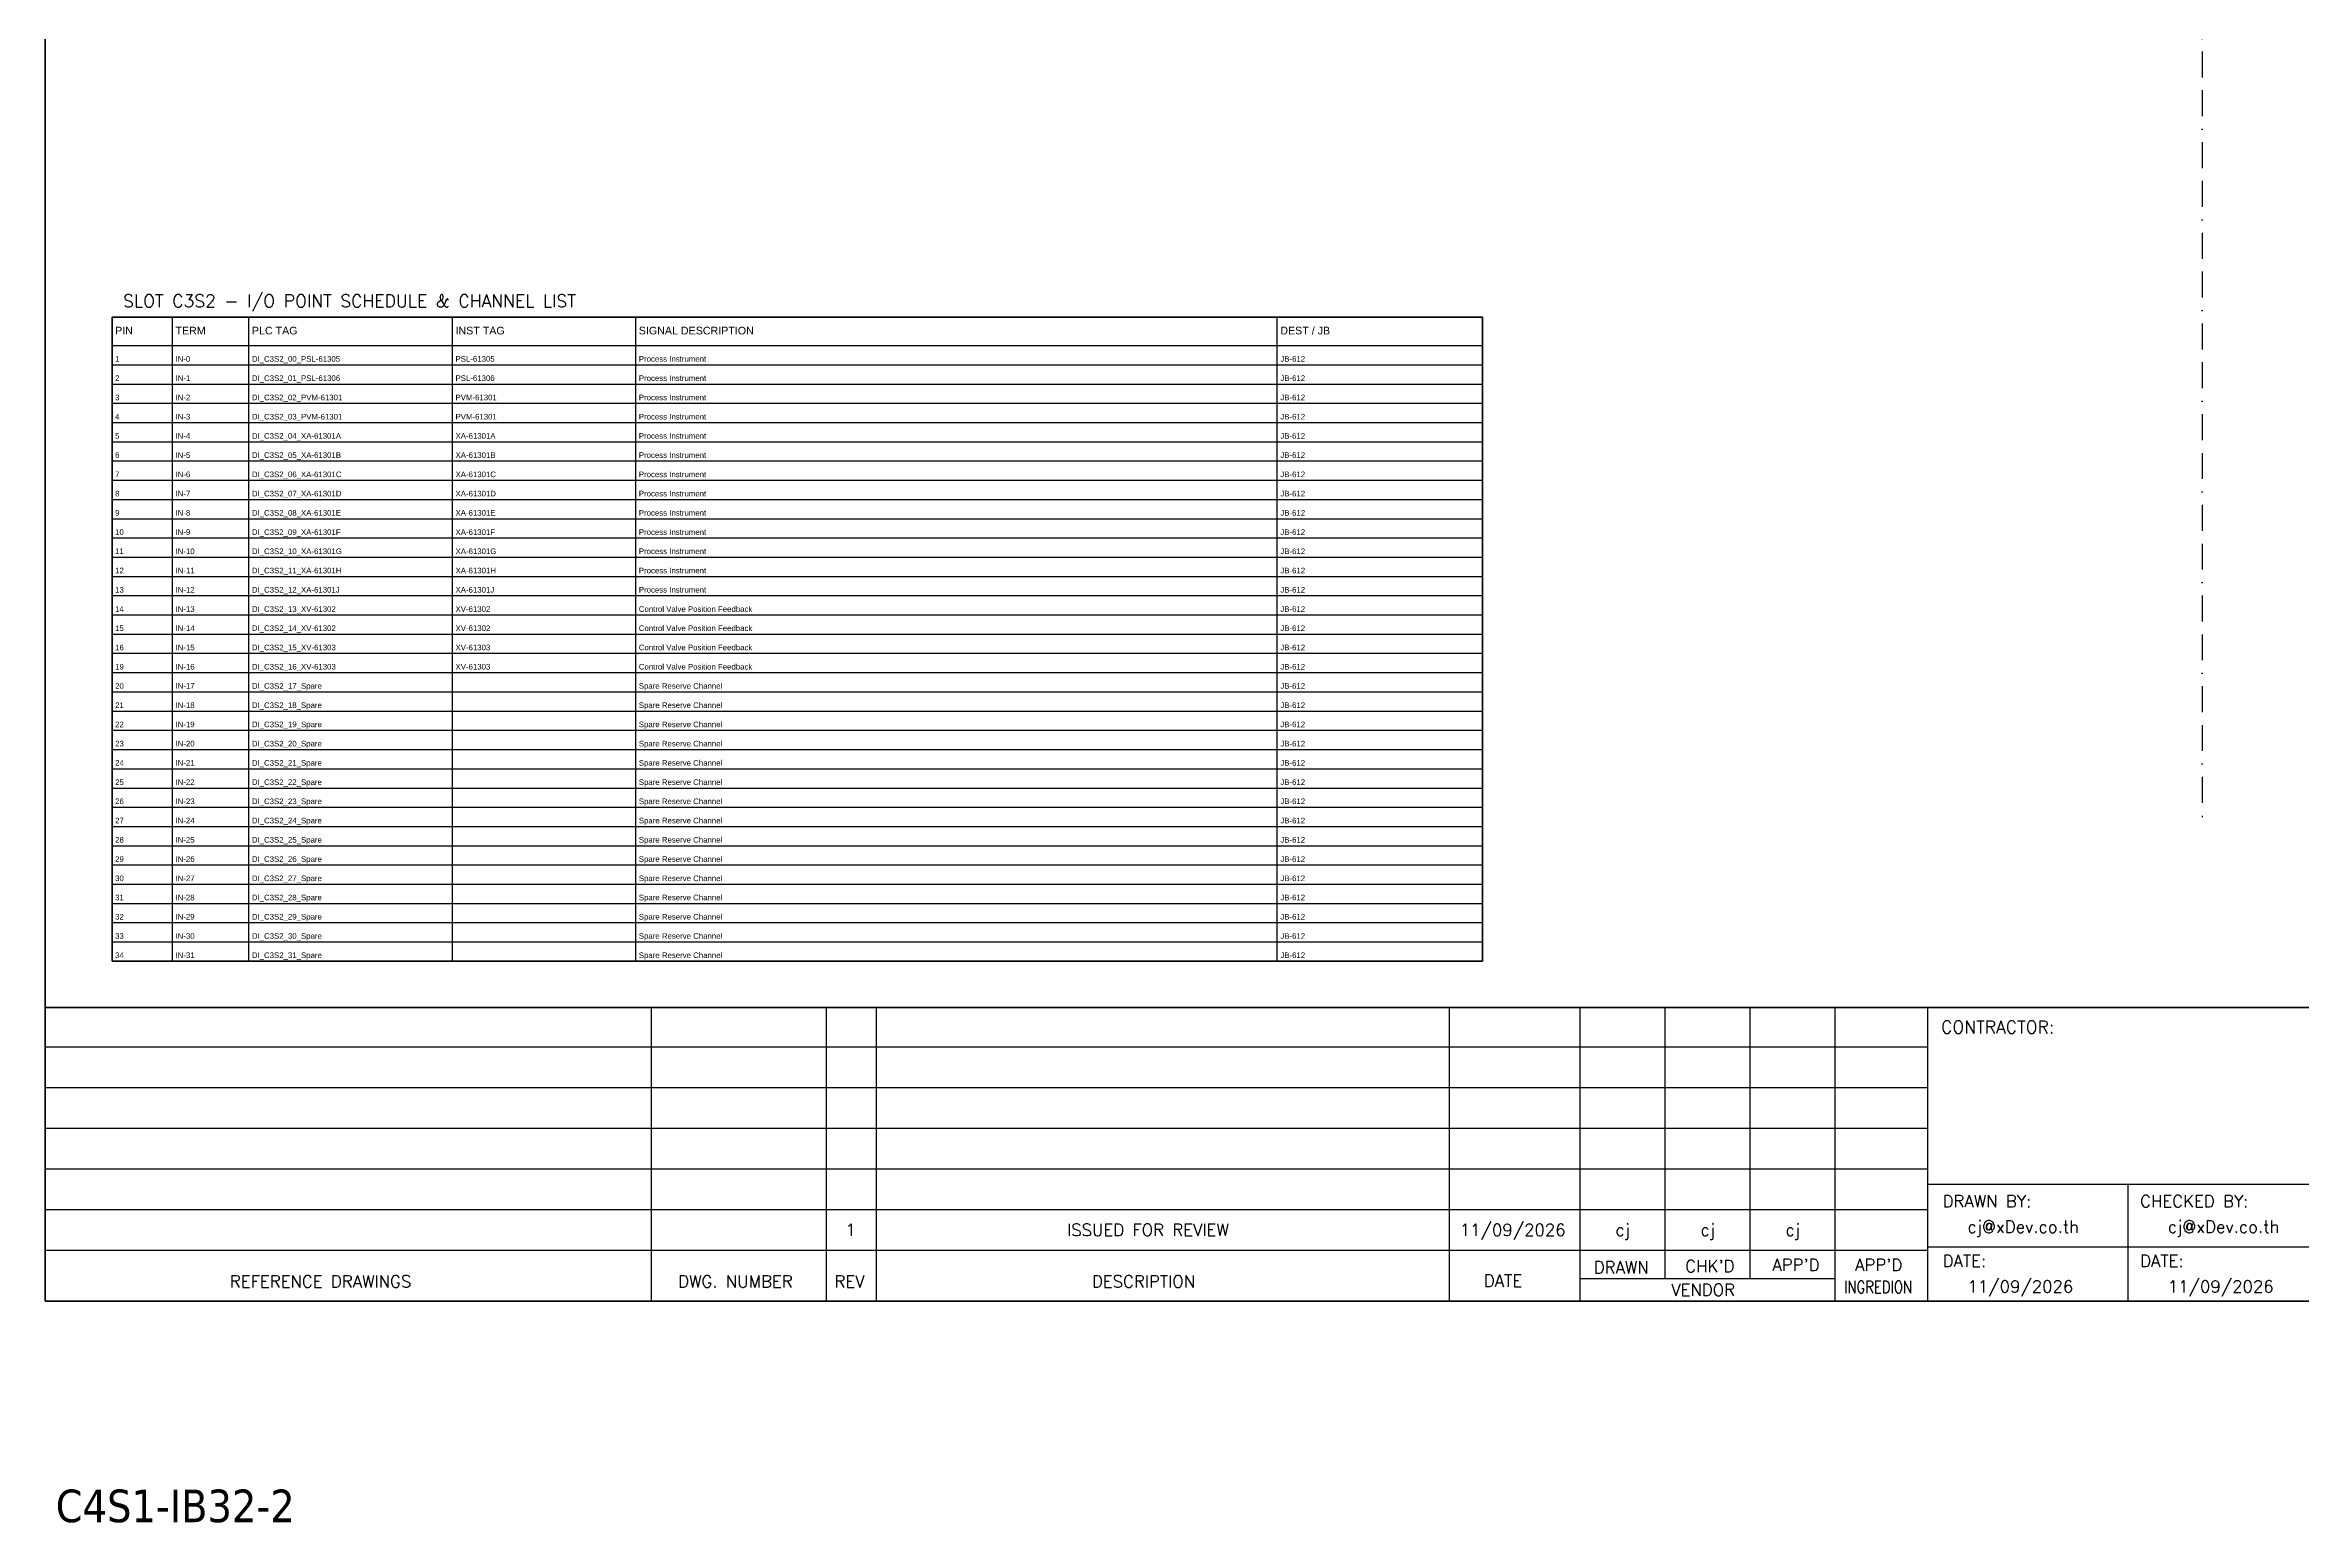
# Model space of a CAD drawing. Header units: millimetres. Extents: x 0 to 62600, y 0 to 14837.
# Drawn here: x 8387 to 10604, y 5791 to 7241 of the extents above; entities that cross this region are included whole.
import ezdxf
from ezdxf.enums import TextEntityAlignment as Align

# ---------------------------------------------------------------- set-up
doc = ezdxf.new("R2010")
doc.units = ezdxf.units.MM
doc.linetypes.add('BORDERX2', pattern=[88.9, 25.4, -12.7, 25.4, -12.7, 0, -12.7])
for name, color, linetype in [('GT_1', 9, 'Continuous'), ('HELPPOINT', 7, 'Continuous'), ('MEMBER', 7, 'Continuous'), ('x01001-FrameArea', 2, 'BORDERX2')]:
    doc.layers.add(name, color=color, linetype=linetype)
doc.styles.add('ROMANS', font='romans.shx', dxfattribs={"width": 0.85, "height": 25})
doc.styles.get("Standard").update_dxf_attribs({"font": 'arial.ttf'})
doc.styles.add('Tahoma', font='')
doc.styles.get('Tahoma').set_extended_font_data('Tahoma')

msp = doc.modelspace()

# ---------------------------------------------------------------- linework, layer by layer
at = {"color": 7}
for p, q in [((8511.6, 6342.2), (8511.6, 6974.3)), ((8586.6, 6342.2), (8586.6, 6974.3)), ((8786.6, 6342.2), (8786.6, 6974.3)), ((8966.6, 6342.2), (8966.6, 6974.3)), ((9596.6, 6342.2), (9596.6, 6974.3)), ((8452.3, 6946.3), (9798.1, 6946.3))]:
    msp.add_line(p, q, dxfattribs=at)
at = {"color": 8}
for p, q in [((8452.3, 6927.5), (9798.1, 6927.5)), ((8452.3, 6908.6), (9798.1, 6908.6)), ((8452.3, 6889.7), (9798.1, 6889.7)), ((8452.3, 6870.8), (9798.1, 6870.8)), ((8452.3, 6851.9), (9798.1, 6851.9)), ((8452.3, 6833.1), (9798.1, 6833.1)), ((8452.3, 6814.2), (9798.1, 6814.2)), ((8452.3, 6795.3), (9798.1, 6795.3)), ((8452.3, 6776.4), (9798.1, 6776.4)), ((8452.3, 6757.5), (9798.1, 6757.5)), ((8452.3, 6738.7), (9798.1, 6738.7)), ((8452.3, 6719.8), (9798.1, 6719.8)), ((8452.3, 6700.9), (9798.1, 6700.9)), ((8452.3, 6682), (9798.1, 6682)), ((8452.3, 6663.2), (9798.1, 6663.2)), ((8452.3, 6644.3), (9798.1, 6644.3)), ((8452.3, 6625.4), (9798.1, 6625.4)), ((8452.3, 6606.5), (9798.1, 6606.5)), ((8452.3, 6587.6), (9798.1, 6587.6)), ((8452.3, 6568.8), (9798.1, 6568.8)), ((8452.3, 6549.9), (9798.1, 6549.9)), ((8452.3, 6531), (9798.1, 6531)), ((8452.3, 6512.1), (9798.1, 6512.1)), ((8452.3, 6493.3), (9798.1, 6493.3)), ((8452.3, 6474.4), (9798.1, 6474.4)), ((8452.3, 6455.5), (9798.1, 6455.5)), ((8452.3, 6436.6), (9798.1, 6436.6)), ((8452.3, 6417.7), (9798.1, 6417.7)), ((8452.3, 6398.9), (9798.1, 6398.9)), ((8452.3, 6380), (9798.1, 6380)), ((8452.3, 6361.1), (9798.1, 6361.1))]:
    msp.add_line(p, q, dxfattribs=at)
msp.add_lwpolyline([(8452.3, 6974.3), (9798.1, 6974.3), (9798.1, 6342.2), (8452.3, 6342.2)], close=True)
at = {"color": 7}
msp.add_lwpolyline([(8452.3, 6342.2), (9798.1, 6342.2), (9798.1, 6974.3), (8452.3, 6974.3), (8452.3, 6342.2)], dxfattribs=at)
at = {"layer": 'GT_1', "color": 4}
for p, q in [((8982, 6008.4), (8982, 6296.6)), ((9153.9, 6008.4), (9153.9, 6296.6)), ((9203, 6008.4), (9203, 6296.6)), ((9765.7, 6008.4), (9765.7, 6296.6)), ((9894, 6008.4), (9894, 6296.6)), ((9977.6, 6030.2), (9977.6, 6296.6)), ((10061.1, 6030.3), (10061.1, 6296.6)), ((10144.4, 6008.4), (10144.4, 6296.6)), ((10235.4, 6008.4), (10235.4, 6296.6)), ((10235.4, 6257.7), (8386.6, 6257.7)), ((10235.4, 6217.9), (8386.6, 6217.9)), ((10235.4, 6178), (8386.6, 6178)), ((10235.4, 6138.1), (8386.6, 6138.1)), ((11022.4, 6122.8), (10235.4, 6122.8)), ((10432.2, 6008.4), (10432.2, 6122.8)), ((10235.4, 6098.2), (8386.6, 6098.2)), ((10235.3, 6058.2), (8386.6, 6058.2)), ((11022.4, 6061.3), (10235.4, 6061.3)), ((10144.4, 6030.2), (9894, 6030.2))]:
    msp.add_line(p, q, dxfattribs=at)
at = {"layer": 'HELPPOINT', "color": 4, "lineweight": 35}
for p, q in [((8386.6, 6008.4), (8386.6, 8712.6)), ((8386.6, 6008.4), (8386.6, 8712.6)), ((12279.9, 6008.4), (8386.6, 6008.4)), ((12279.9, 6008.4), (8386.6, 6008.4))]:
    msp.add_line(p, q, dxfattribs=at)
at = {"layer": 'MEMBER', "color": 4, "lineweight": 35}
msp.add_line((8386.6, 6296.6), (12279.9, 6296.6), dxfattribs=at)
msp.add_line((8386.6, 6296.6), (12279.9, 6296.6), dxfattribs=at)
at = {"layer": 'x01001-FrameArea'}
msp.add_line((10504.8, 8570), (10504.8, 6483.4), dxfattribs=at)

# ---------------------------------------------------------------- texts
at = {"color": 3}
for s, p in [('PIN', (8455.3, 6957.3)), ('TERM', (8514.6, 6957.3)), ('PLC TAG', (8589.6, 6957.3)), ('INST TAG', (8789.6, 6957.3)), ('SIGNAL DESCRIPTION', (8969.6, 6957.3)), ('DEST / JB', (9599.6, 6957.3))]:
    msp.add_text(s, height=7.5, dxfattribs=at).set_placement(p)
at = {"color": 7}
for s, p in [('1', (8455.3, 6930.5)), ('IN-0', (8514.6, 6930.5)), ('DI_C3S2_00_PSL-61305', (8589.6, 6930.5)), ('PSL-61305', (8789.6, 6930.5)), ('Process Instrument', (8969.6, 6930.5)), ('JB-612', (9599.6, 6930.5)), ('3', (8455.3, 6892.7)), ('2', (8455.3, 6911.6)), ('IN-1', (8514.6, 6911.6)), ('IN-2', (8514.6, 6892.7)), ('DI_C3S2_01_PSL-61306', (8589.6, 6911.6)), ('DI_C3S2_02_PVM-61301', (8589.6, 6892.7)), ('PSL-61306', (8789.6, 6911.6)), ('PVM-61301', (8789.6, 6892.7)), ('Process Instrument', (8969.6, 6911.6)), ('Process Instrument', (8969.6, 6892.7)), ('JB-612', (9599.6, 6911.6)), ('JB-612', (9599.6, 6892.7)), ('4', (8455.3, 6873.8)), ('IN-3', (8514.6, 6873.8)), ('DI_C3S2_03_PVM-61301', (8589.6, 6873.8)), ('PVM-61301', (8789.6, 6873.8)), ('Process Instrument', (8969.6, 6873.8)), ('JB-612', (9599.6, 6873.8)), ('5', (8455.3, 6854.9)), ('IN-4', (8514.6, 6854.9)), ('DI_C3S2_04_XA-61301A', (8589.6, 6854.9)), ('XA-61301A', (8789.6, 6854.9)), ('Process Instrument', (8969.6, 6854.9)), ('JB-612', (9599.6, 6854.9)), ('6', (8455.3, 6836.1)), ('IN-5', (8514.6, 6836.1)), ('DI_C3S2_05_XA-61301B', (8589.6, 6836.1)), ('XA-61301B', (8789.6, 6836.1)), ('Process Instrument', (8969.6, 6836.1)), ('JB-612', (9599.6, 6836.1)), ('7', (8455.3, 6817.2)), ('IN-6', (8514.6, 6817.2)), ('DI_C3S2_06_XA-61301C', (8589.6, 6817.2)), ('XA-61301C', (8789.6, 6817.2)), ('Process Instrument', (8969.6, 6817.2)), ('JB-612', (9599.6, 6817.2)), ('8', (8455.3, 6798.3)), ('9', (8455.3, 6779.4)), ('IN-7', (8514.6, 6798.3)), ('IN-8', (8514.6, 6779.4)), ('DI_C3S2_07_XA-61301D', (8589.6, 6798.3)), ('DI_C3S2_08_XA-61301E', (8589.6, 6779.4)), ('XA-61301D', (8789.6, 6798.3)), ('XA-61301E', (8789.6, 6779.4)), ('Process Instrument', (8969.6, 6798.3)), ('Process Instrument', (8969.6, 6779.4)), ('JB-612', (9599.6, 6798.3)), ('JB-612', (9599.6, 6779.4)), ('10', (8455.3, 6760.5)), ('IN-9', (8514.6, 6760.5)), ('DI_C3S2_09_XA-61301F', (8589.6, 6760.5)), ('XA-61301F', (8789.6, 6760.5)), ('Process Instrument', (8969.6, 6760.5)), ('JB-612', (9599.6, 6760.5)), ('11', (8455.3, 6741.7)), ('IN-10', (8514.6, 6741.7)), ('DI_C3S2_10_XA-61301G', (8589.6, 6741.7)), ('XA-61301G', (8789.6, 6741.7)), ('Process Instrument', (8969.6, 6741.7)), ('JB-612', (9599.6, 6741.7)), ('12', (8455.3, 6722.8)), ('IN-11', (8514.6, 6722.8)), ('DI_C3S2_11_XA-61301H', (8589.6, 6722.8)), ('XA-61301H', (8789.6, 6722.8)), ('Process Instrument', (8969.6, 6722.8)), ('JB-612', (9599.6, 6722.8)), ('13', (8455.3, 6703.9)), ('IN-12', (8514.6, 6703.9)), ('DI_C3S2_12_XA-61301J', (8589.6, 6703.9)), ('XA-61301J', (8789.6, 6703.9)), ('Process Instrument', (8969.6, 6703.9)), ('JB-612', (9599.6, 6703.9)), ('14', (8455.3, 6685)), ('IN-13', (8514.6, 6685)), ('DI_C3S2_13_XV-61302', (8589.6, 6685)), ('XV-61302', (8789.6, 6685)), ('Control Valve Position Feedback', (8969.6, 6685)), ('JB-612', (9599.6, 6685)), ('15', (8455.3, 6666.2)), ('16', (8455.3, 6647.3)), ('IN-14', (8514.6, 6666.2)), ('IN-15', (8514.6, 6647.3)), ('DI_C3S2_14_XV-61302', (8589.6, 6666.2)), ('DI_C3S2_15_XV-61303', (8589.6, 6647.3)), ('XV-61302', (8789.6, 6666.2)), ('XV-61303', (8789.6, 6647.3)), ('Control Valve Position Feedback', (8969.6, 6666.2)), ('Control Valve Position Feedback', (8969.6, 6647.3)), ('JB-612', (9599.6, 6666.2)), ('JB-612', (9599.6, 6647.3)), ('19', (8455.3, 6628.4)), ('IN-16', (8514.6, 6628.4)), ('DI_C3S2_16_XV-61303', (8589.6, 6628.4)), ('XV-61303', (8789.6, 6628.4)), ('Control Valve Position Feedback', (8969.6, 6628.4)), ('JB-612', (9599.6, 6628.4)), ('20', (8455.3, 6609.5)), ('IN-17', (8514.6, 6609.5)), ('DI_C3S2_17_Spare', (8589.6, 6609.5)), ('Spare Reserve Channel', (8969.6, 6609.5)), ('JB-612', (9599.6, 6609.5)), ('21', (8455.3, 6590.6)), ('IN-18', (8514.6, 6590.6)), ('DI_C3S2_18_Spare', (8589.6, 6590.6)), ('Spare Reserve Channel', (8969.6, 6590.6)), ('JB-612', (9599.6, 6590.6)), ('22', (8455.3, 6571.8)), ('IN-19', (8514.6, 6571.8)), ('DI_C3S2_19_Spare', (8589.6, 6571.8)), ('Spare Reserve Channel', (8969.6, 6571.8)), ('JB-612', (9599.6, 6571.8)), ('23', (8455.3, 6552.9)), ('IN-20', (8514.6, 6552.9)), ('DI_C3S2_20_Spare', (8589.6, 6552.9)), ('Spare Reserve Channel', (8969.6, 6552.9)), ('JB-612', (9599.6, 6552.9)), ('24', (8455.3, 6534)), ('25', (8455.3, 6515.1)), ('IN-21', (8514.6, 6534)), ('IN-22', (8514.6, 6515.1)), ('DI_C3S2_21_Spare', (8589.6, 6534)), ('DI_C3S2_22_Spare', (8589.6, 6515.1)), ('Spare Reserve Channel', (8969.6, 6534)), ('Spare Reserve Channel', (8969.6, 6515.1)), ('JB-612', (9599.6, 6534)), ('JB-612', (9599.6, 6515.1)), ('26', (8455.3, 6496.3)), ('IN-23', (8514.6, 6496.3)), ('DI_C3S2_23_Spare', (8589.6, 6496.3)), ('Spare Reserve Channel', (8969.6, 6496.3)), ('JB-612', (9599.6, 6496.3)), ('27', (8455.3, 6477.4)), ('IN-24', (8514.6, 6477.4)), ('DI_C3S2_24_Spare', (8589.6, 6477.4)), ('Spare Reserve Channel', (8969.6, 6477.4)), ('JB-612', (9599.6, 6477.4)), ('28', (8455.3, 6458.5)), ('IN-25', (8514.6, 6458.5)), ('DI_C3S2_25_Spare', (8589.6, 6458.5)), ('Spare Reserve Channel', (8969.6, 6458.5)), ('JB-612', (9599.6, 6458.5)), ('29', (8455.3, 6439.6)), ('IN-26', (8514.6, 6439.6)), ('DI_C3S2_26_Spare', (8589.6, 6439.6)), ('Spare Reserve Channel', (8969.6, 6439.6)), ('JB-612', (9599.6, 6439.6)), ('30', (8455.3, 6420.7)), ('IN-27', (8514.6, 6420.7)), ('DI_C3S2_27_Spare', (8589.6, 6420.7)), ('Spare Reserve Channel', (8969.6, 6420.7)), ('Spare Reserve Channel', (8969.6, 6401.9)), ('JB-612', (9599.6, 6420.7)), ('31', (8455.3, 6401.9)), ('32', (8455.3, 6383)), ('IN-28', (8514.6, 6401.9)), ('IN-29', (8514.6, 6383)), ('DI_C3S2_28_Spare', (8589.6, 6401.9)), ('DI_C3S2_29_Spare', (8589.6, 6383)), ('Spare Reserve Channel', (8969.6, 6383)), ('JB-612', (9599.6, 6401.9)), ('JB-612', (9599.6, 6383)), ('33', (8455.3, 6364.1)), ('IN-30', (8514.6, 6364.1)), ('DI_C3S2_30_Spare', (8589.6, 6364.1)), ('Spare Reserve Channel', (8969.6, 6364.1)), ('JB-612', (9599.6, 6364.1)), ('34', (8455.3, 6345.2)), ('IN-31', (8514.6, 6345.2)), ('DI_C3S2_31_Spare', (8589.6, 6345.2)), ('Spare Reserve Channel', (8969.6, 6345.2)), ('JB-612', (9599.6, 6345.2))]:
    msp.add_text(s, height=5.5, dxfattribs=at).set_placement(p)
at = {"color": 2, "style": 'Tahoma'}
msp.add_text('C4S1-IB32-2', height=32, dxfattribs=at).set_placement((8397, 5791.5))
at = {"layer": 'MEMBER', "color": 4, "ltscale": 0.8, "style": 'ROMANS'}
for s, height, p in [('SLOT C3S2 - I/O POINT SCHEDULE & CHANNEL LIST', 12.35, (8463.2, 6984)), ('CONTRACTOR:', 12.35, (10248.5, 6271.2)), ('DRAWN BY:', 11.88, (10250, 6100.6)), ('CHECKED BY:', 11.875, (10443.9, 6100.6)), ('cj@xDev.co.th', 11.875, (10274.4, 6075.6)), ('cj@xDev.co.th', 11.875, (10471.2, 6075.6)), ('DATE:', 11.88, (10250, 6042)), ('DATE:', 11.88, (10443.9, 6042)), ('REFERENCE DRAWINGS', 11.875, (8568, 6021.9)), ('DWG. NUMBER', 11.875, (9008.2, 6021.9)), ('REV', 11.88, (9161.7, 6021.9)), ('DESCRIPTION', 11.875, (9414.6, 6021.9)), ('DATE', 11.88, (9799.4, 6022.6)), ('DRAWN', 11.88, (9907.4, 6035.7)), ("CHK'D", 11.88, (9997.2, 6036.9)), ("APP'D", 11.88, (10082.8, 6038.1)), ("APP'D", 11.88, (10164, 6038.1)), ('11/09/2026', 11.88, (10274.4, 6016.9)), ('11/09/2026', 11.88, (10471.2, 6016.9)), ('VENDOR', 11.88, (9983.5, 6013.6))]:
    msp.add_text(s, height=height, dxfattribs=at).set_placement(p)
for s, height, p in [('1', 11.9, (9177.5, 6078.4)), ('ISSUED FOR REVIEW', 11.875, (9469.6, 6078.4)), ('11/09/2026', 11.88, (9827.8, 6078.4)), ('cj', 11.88, (9935.7, 6078.4)), ('cj', 11.88, (10019.3, 6078.4)), ('cj', 11.88, (10102.8, 6078.4))]:
    msp.add_text(s, height=height, dxfattribs=at).set_placement(p, align=Align.MIDDLE_CENTER)
at = {"layer": 'MEMBER', "color": 4, "ltscale": 0.8, "style": 'ROMANS', "width": 0.8}
msp.add_text('INGREDION', height=11.88, dxfattribs=at).set_placement((10153.2, 6016.4))

doc.saveas('drawing.dxf')
